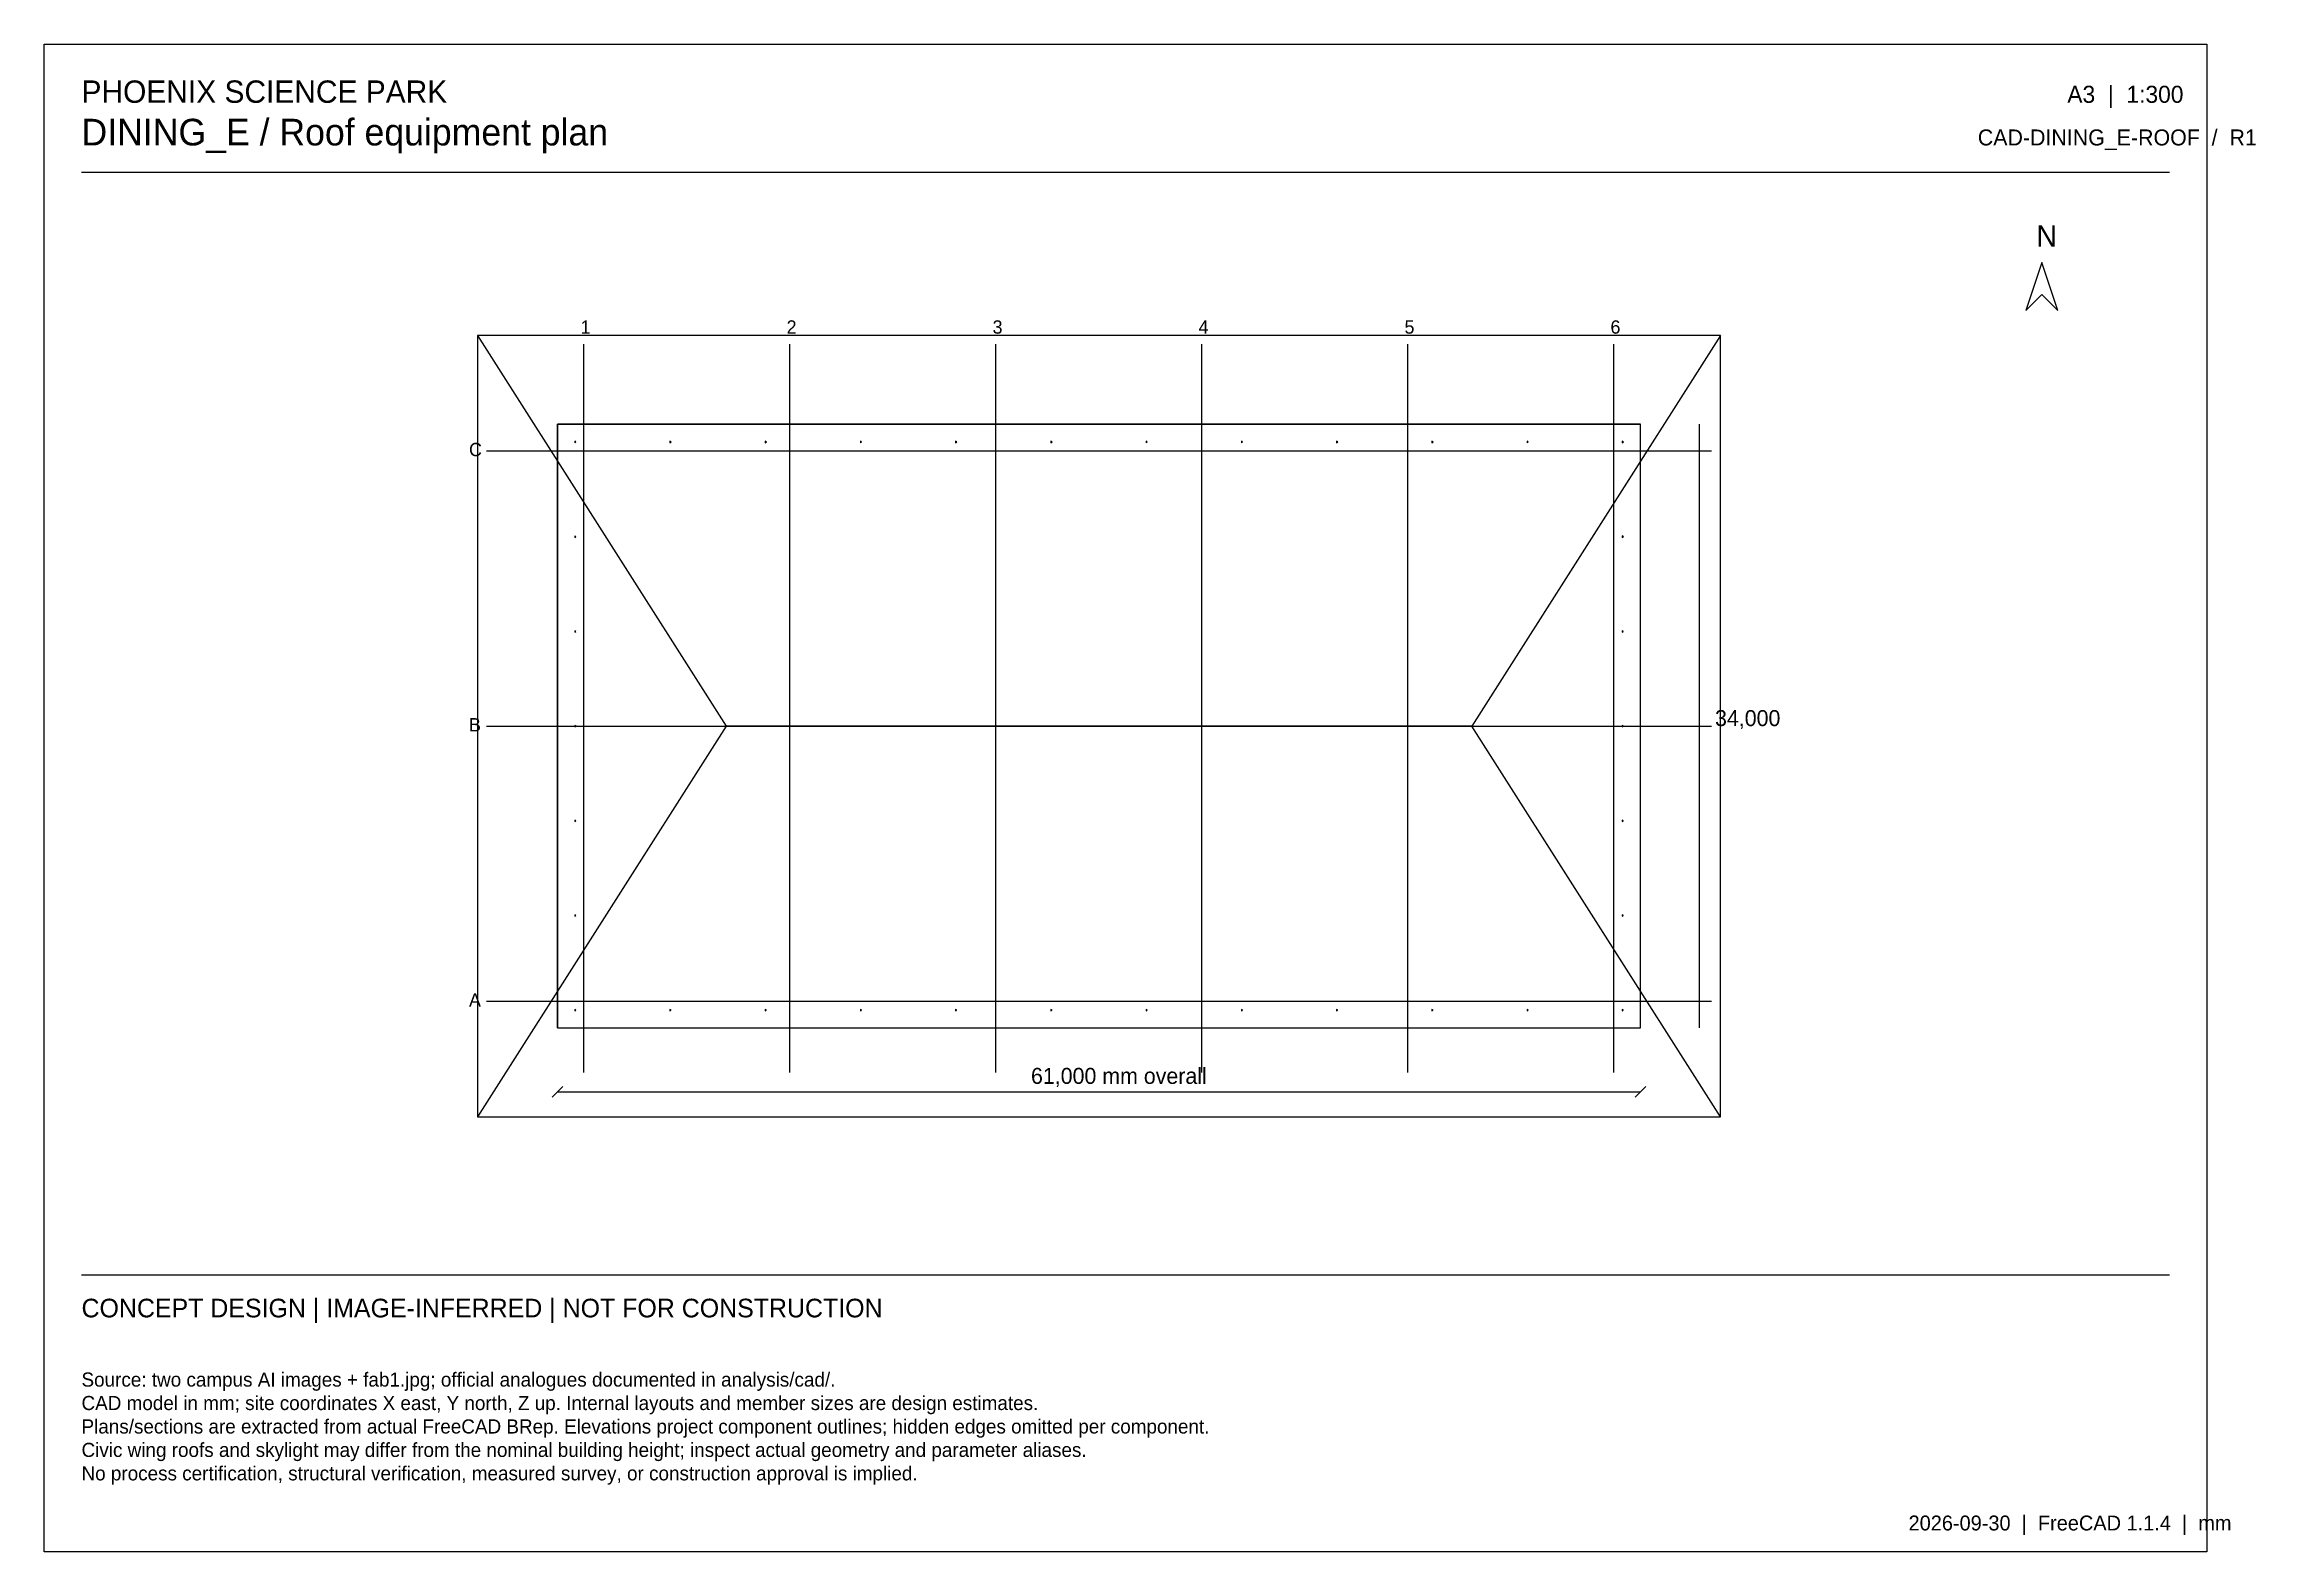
# Model space of a CAD drawing. Header units: millimetres. Extents: x 2100 to 126655, y 2100 to 87000.
import ezdxf

# ---------------------------------------------------------------- set-up
doc = ezdxf.new("R2010")
doc.units = ezdxf.units.MM

msp = doc.modelspace()

# ---------------------------------------------------------------- linework, layer by layer
at = {"layer": 'annotation'}
for p, q in [((114600, 74700), (113700, 72000)), ((115500, 72000), (114600, 74700)), ((113700, 72000), (114600, 72900)), ((114600, 72900), (115500, 72000))]:
    msp.add_line(p, q, dxfattribs=at)
at = {"layer": 'circulation'}
for p, q in [((32045, 64600), (31977.5, 64638.97)), ((31977.5, 64638.97), (31977.5, 64561.03)), ((31977.5, 64561.03), (32045, 64600)), ((37408.64, 64600), (37341.14, 64638.97)), ((37341.14, 64638.97), (37341.14, 64561.03)), ((37341.14, 64561.03), (37408.64, 64600)), ((42772.27, 64600), (42704.77, 64638.97)), ((42704.77, 64638.97), (42704.77, 64561.03)), ((42704.77, 64561.03), (42772.27, 64600)), ((48135.91, 64600), (48068.41, 64638.97)), ((48068.41, 64638.97), (48068.41, 64561.03)), ((48068.41, 64561.03), (48135.91, 64600)), ((53499.55, 64600), (53432.05, 64638.97)), ((53432.05, 64638.97), (53432.05, 64561.03)), ((53432.05, 64561.03), (53499.55, 64600)), ((58863.18, 64600), (58795.68, 64638.97)), ((58795.68, 64638.97), (58795.68, 64561.03)), ((58795.68, 64561.03), (58863.18, 64600)), ((64226.82, 64600), (64159.32, 64638.97)), ((64159.32, 64638.97), (64159.32, 64561.03)), ((64159.32, 64561.03), (64226.82, 64600)), ((69590.45, 64600), (69522.95, 64638.97)), ((69522.95, 64638.97), (69522.95, 64561.03)), ((69522.95, 64561.03), (69590.45, 64600)), ((74954.09, 64600), (74886.59, 64638.97)), ((74886.59, 64638.97), (74886.59, 64561.03)), ((74886.59, 64561.03), (74954.09, 64600)), ((80317.73, 64600), (80250.23, 64638.97)), ((80250.23, 64638.97), (80250.23, 64561.03)), ((80250.23, 64561.03), (80317.73, 64600)), ((85681.36, 64600), (85613.86, 64638.97)), ((85613.86, 64638.97), (85613.86, 64561.03)), ((85613.86, 64561.03), (85681.36, 64600)), ((91045, 64600), (90977.5, 64638.97)), ((90977.5, 64638.97), (90977.5, 64561.03)), ((90977.5, 64561.03), (91045, 64600)), ((32045, 59266.67), (31977.5, 59305.64)), ((31977.5, 59305.64), (31977.5, 59227.7)), ((31977.5, 59227.7), (32045, 59266.67)), ((91045, 59266.67), (90977.5, 59305.64)), ((90977.5, 59305.64), (90977.5, 59227.7)), ((90977.5, 59227.7), (91045, 59266.67)), ((32045, 53933.33), (31977.5, 53972.3)), ((31977.5, 53972.3), (31977.5, 53894.36)), ((31977.5, 53894.36), (32045, 53933.33)), ((91045, 53933.33), (90977.5, 53972.3)), ((90977.5, 53972.3), (90977.5, 53894.36)), ((90977.5, 53894.36), (91045, 53933.33)), ((32045, 48600), (31977.5, 48638.97)), ((31977.5, 48638.97), (31977.5, 48561.03)), ((31977.5, 48561.03), (32045, 48600)), ((91045, 48600), (90977.5, 48638.97)), ((90977.5, 48638.97), (90977.5, 48561.03)), ((90977.5, 48561.03), (91045, 48600)), ((32045, 43266.67), (31977.5, 43305.64)), ((31977.5, 43305.64), (31977.5, 43227.7)), ((31977.5, 43227.7), (32045, 43266.67)), ((91045, 43266.67), (90977.5, 43305.64)), ((90977.5, 43305.64), (90977.5, 43227.7)), ((90977.5, 43227.7), (91045, 43266.67)), ((32045, 37933.33), (31977.5, 37972.3)), ((31977.5, 37972.3), (31977.5, 37894.36)), ((31977.5, 37894.36), (32045, 37933.33)), ((91045, 37933.33), (90977.5, 37972.3)), ((90977.5, 37972.3), (90977.5, 37894.36)), ((90977.5, 37894.36), (91045, 37933.33)), ((32045, 32600), (31977.5, 32638.97)), ((31977.5, 32638.97), (31977.5, 32561.03)), ((31977.5, 32561.03), (32045, 32600)), ((37408.64, 32600), (37341.14, 32638.97)), ((37341.14, 32638.97), (37341.14, 32561.03)), ((37341.14, 32561.03), (37408.64, 32600)), ((42772.27, 32600), (42704.77, 32638.97)), ((42704.77, 32638.97), (42704.77, 32561.03)), ((42704.77, 32561.03), (42772.27, 32600)), ((48135.91, 32600), (48068.41, 32638.97)), ((48068.41, 32638.97), (48068.41, 32561.03)), ((48068.41, 32561.03), (48135.91, 32600)), ((53499.55, 32600), (53432.05, 32638.97)), ((53432.05, 32638.97), (53432.05, 32561.03)), ((53432.05, 32561.03), (53499.55, 32600)), ((58863.18, 32600), (58795.68, 32638.97)), ((58795.68, 32638.97), (58795.68, 32561.03)), ((58795.68, 32561.03), (58863.18, 32600)), ((64226.82, 32600), (64159.32, 32638.97)), ((64159.32, 32638.97), (64159.32, 32561.03)), ((64159.32, 32561.03), (64226.82, 32600)), ((69590.45, 32600), (69522.95, 32638.97)), ((69522.95, 32638.97), (69522.95, 32561.03)), ((69522.95, 32561.03), (69590.45, 32600)), ((74954.09, 32600), (74886.59, 32638.97)), ((74886.59, 32638.97), (74886.59, 32561.03)), ((74886.59, 32561.03), (74954.09, 32600)), ((80317.73, 32600), (80250.23, 32638.97)), ((80250.23, 32638.97), (80250.23, 32561.03)), ((80250.23, 32561.03), (80317.73, 32600)), ((85681.36, 32600), (85613.86, 32638.97)), ((85613.86, 32638.97), (85613.86, 32561.03)), ((85613.86, 32561.03), (85681.36, 32600)), ((91045, 32600), (90977.5, 32638.97)), ((90977.5, 32638.97), (90977.5, 32561.03)), ((90977.5, 32561.03), (91045, 32600))]:
    msp.add_line(p, q, dxfattribs=at)
at = {"layer": 'datum'}
for p, q in [((92000, 65600), (31000, 65600)), ((31000, 65600), (31000, 31600)), ((92000, 31600), (92000, 65600)), ((31000, 31600), (92000, 31600))]:
    msp.add_line(p, q, dxfattribs=at)
at = {"layer": 'dimension'}
for p, q in [((95300, 65600), (95300, 31600)), ((30700, 27700), (31300, 28300)), ((31000, 28000), (92000, 28000)), ((91700, 27700), (92300, 28300))]:
    msp.add_line(p, q, dxfattribs=at)
at = {"layer": 'frame'}
for p, q in [((2100, 87000), (123900, 87000)), ((2100, 2100), (2100, 87000)), ((123900, 87000), (123900, 2100)), ((4200, 79800), (121800, 79800)), ((4200, 17700), (121800, 17700)), ((123900, 2100), (2100, 2100))]:
    msp.add_line(p, q, dxfattribs=at)
at = {"layer": 'grid'}
for p, q in [((32500, 29100), (32500, 70100)), ((44100, 29100), (44100, 70100)), ((55700, 29100), (55700, 70100)), ((67300, 29100), (67300, 70100)), ((78900, 29100), (78900, 70100)), ((90500, 29100), (90500, 70100)), ((27000, 64100), (96000, 64100)), ((27000, 48600), (96000, 48600)), ((27000, 33100), (96000, 33100))]:
    msp.add_line(p, q, dxfattribs=at)
at = {"layer": 'roof'}
for p, q in [((96500, 70600), (26500, 70600)), ((26500, 70600), (40500, 48600)), ((26500, 70600), (26500, 26600)), ((96500, 70600), (82500, 48600)), ((96500, 26600), (96500, 70600)), ((31000, 31600), (31000, 65600)), ((31000, 65600), (92000, 65600)), ((92000, 31600), (92000, 65600)), ((40500, 48600), (26500, 26600)), ((82500, 48600), (40500, 48600)), ((96500, 26600), (82500, 48600)), ((31000, 31600), (92000, 31600)), ((26500, 26600), (96500, 26600))]:
    msp.add_line(p, q, dxfattribs=at)

# ---------------------------------------------------------------- texts
at = {"layer": 'annotation'}
for s, height, p in [('PHOENIX SCIENCE PARK', 1260, (4200, 83700)), ('A3  |  1:300', 960, (116040, 83700)), ('DINING_E / Roof equipment plan', 1500, (4200, 81300)), ('CAD-DINING_E-ROOF  /  R1', 900, (111000, 81300)), ('N', 1200, (114300, 75600)), ('1', 750, (32312.5, 70700)), ('2', 750, (43912.5, 70700)), ('3', 750, (55512.5, 70700)), ('4', 750, (67112.5, 70700)), ('5', 750, (78712.5, 70700)), ('6', 750, (90312.5, 70700)), ('C', 750, (26025, 63800)), ('B', 750, (26025, 48300)), ('34,000', 900, (96200, 48600)), ('A', 750, (26025, 32800)), ('61,000 mm overall', 900, (57675, 28450)), ('CONCEPT DESIGN | IMAGE-INFERRED | NOT FOR CONSTRUCTION', 1050, (4200, 15300)), ('Source: two campus AI images + fab1.jpg; official analogues documented in analysis/cad/.', 795, (4200, 11400)), ('CAD model in mm; site coordinates X east, Y north, Z up. Internal layouts and member sizes are design estimates.', 795, (4200, 10080)), ('Plans/sections are extracted from actual FreeCAD BRep. Elevations project component outlines; hidden edges omitted per component.', 795, (4200, 8760)), ('Civic wing roofs and skylight may differ from the nominal building height; inspect actual geometry and parameter aliases.', 795, (4200, 7440)), ('No process certification, structural verification, measured survey, or construction approval is implied.', 795, (4200, 6120)), ('2026-09-30  |  FreeCAD 1.1.4  |  mm', 840, (107100, 3300))]:
    msp.add_text(s, height=height, dxfattribs=at).set_placement(p)

doc.saveas('drawing.dxf')
